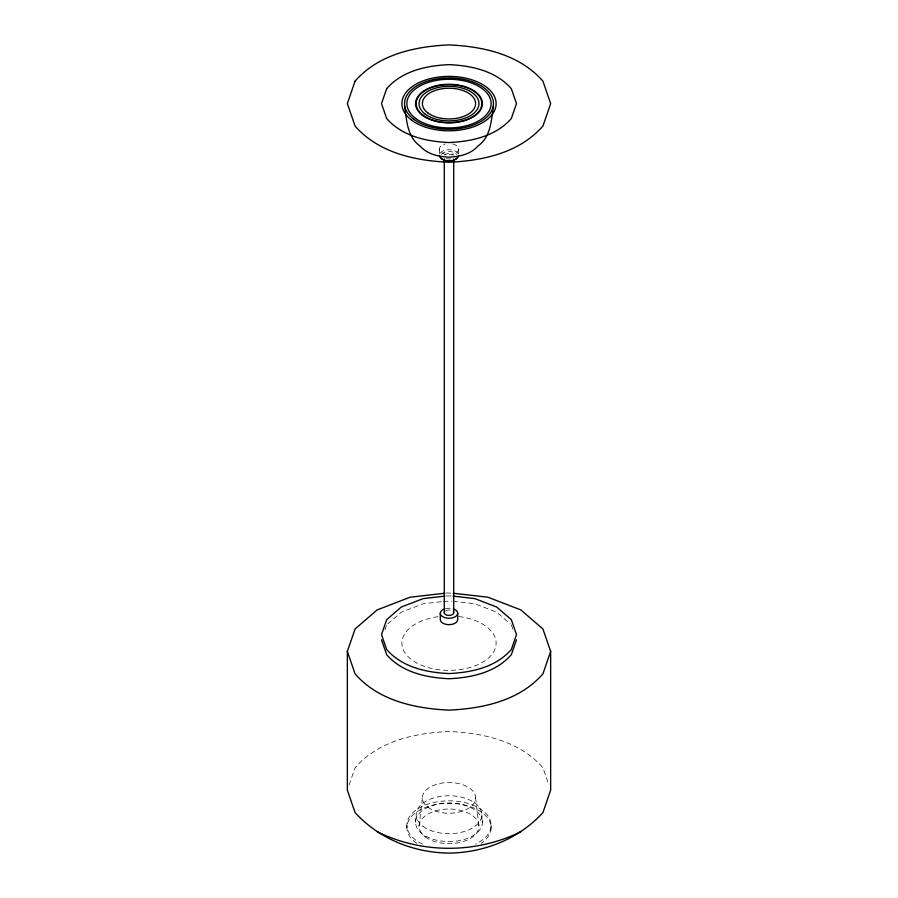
<?xml version="1.0" encoding="UTF-8"?>
<svg xmlns="http://www.w3.org/2000/svg" width="898" height="898" viewBox="0 0 898 898"><rect width="100%" height="100%" fill="white"/><g stroke="black" fill="none" stroke-linecap="round" stroke-linejoin="round"><path stroke-width="0.67" stroke-dasharray="4.49 3.37" d="M419.04 826.34L422.386 797.873M415.594 822.276L416.167 814.722M384.95 629.824L386.656 624.862M349.165 784.863L355.08 767.689C378.586 740.861 414.842 733.06 449 731.455C483.158 733.06 519.414 740.861 542.92 767.689L548.835 784.863M387.7 623.953L401.283 612.223L423.171 603.77L442.209 601.593M446.216 593.062L451.784 593.062M446.284 595.958L451.716 595.958M443.567 601.435L451.716 601.121M453.075 601.278L474.829 603.77L496.717 612.223L510.3 623.953M511.344 624.862L513.05 629.824M482.406 822.276A33.406 19.285 0 0 0 432.297 805.573A33.406 19.285 0 0 0 432.286 838.99A33.406 19.285 0 0 0 482.406 822.276L481.833 814.711M475.614 797.873L478.96 826.34M491.127 825.161L491.127 827.642M458.642 149.079L458.642 154.063M439.358 149.079L439.358 154.063M406.873 825.161L406.873 827.642M452.693 143.938A9.642 5.568 0 0 1 456.655 152.469A9.642 5.568 0 0 1 441.345 152.469A9.642 5.568 0 0 1 445.307 143.938M440.087 153.176A9.642 5.568 0 0 1 450.886 149.843A9.642 5.568 0 0 1 458.642 155.298M441.345 154.467A8.284 4.782 0 0 1 449 151.515A8.284 4.782 0 0 1 456.655 154.467M450.807 158.811A4.715 2.716 0 0 1 445.666 158.216M444.645 155.253A4.715 2.716 0 0 1 449 153.569A4.715 2.716 0 0 1 453.355 155.253M445.666 610.797A4.715 2.716 0 0 1 452.334 610.797M458.9 616.556A47.123 27.209 0 0 1 488.052 658.38A47.123 27.209 0 0 1 409.948 658.38A47.123 27.209 0 0 1 439.1 616.556M445.677 608.62A8.699 5.018 0 0 1 452.323 608.62M422.531 844.086A42.127 24.325 0 0 1 418.176 808.582A42.127 24.325 0 0 1 479.824 808.582A42.127 24.325 0 0 1 475.469 844.086M416.751 843.301A42.127 24.325 0 0 1 420.084 809.951A42.127 24.325 0 0 1 477.916 809.951A42.127 24.325 0 0 1 481.249 843.301M422.947 826.261A32.833 18.959 0 0 0 479.341 821.973A32.833 18.959 0 0 0 444.712 795.92A32.833 18.959 0 0 0 422.947 826.261M425.237 836.869A29.96 17.298 0 0 0 476.681 832.951A29.96 17.298 0 0 0 445.094 809.188A29.96 17.298 0 0 0 425.237 836.869M427.886 807.223A26.614 15.367 0 0 0 473.583 803.744A26.614 15.367 0 0 0 445.531 782.641A26.614 15.367 0 0 0 427.886 807.223"/><path stroke-width="1.35" d="M493.462 106.054C491.217 120.287 491.004 136.732 478.05 145.959C470.776 154.254 459.563 156.667 449 157.161C438.437 156.667 427.224 154.254 419.95 145.959C406.996 136.732 406.783 120.287 404.538 106.054M453.164 593.23L487.906 597.215L520.885 609.933L542.92 628.982L550.654 651.443L550.654 790.15L542.92 812.611C518.898 838.923 484.325 852.673 449 853.1C413.675 852.673 379.102 838.923 355.08 812.611L347.346 790.15L347.346 651.443L355.08 628.982L377.115 609.933L410.094 597.215L444.836 593.23M516.485 639.769L511.344 654.676C495.741 672.49 471.675 677.664 449 678.731C426.326 677.664 402.259 672.49 386.656 654.676L381.515 639.769M550.654 651.443L542.92 673.893C519.414 700.721 483.158 708.533 449 710.127C414.842 708.533 378.586 700.732 355.08 673.893L347.346 651.443M520.885 831.649C476.198 853.852 421.802 853.852 377.115 831.649M444.925 596.115L423.171 598.607L401.283 607.048L386.656 619.687L381.515 634.605L386.656 649.512C402.259 667.315 426.326 672.501 449 673.556C471.675 672.501 495.741 667.315 511.344 649.512L516.485 634.605L511.344 619.687L496.717 607.048L474.829 598.607L453.075 596.115M457.699 613.255L457.699 619.654A8.699 5.018 0 0 1 449 624.671A8.699 5.018 0 0 1 440.301 619.654L440.301 613.255M453.714 159.092L453.714 612.717M444.286 159.092L444.286 612.717M458.642 155.298A9.642 5.568 0 0 1 449 160.865A9.642 5.568 0 0 1 439.358 155.298M456.655 158.127A8.284 4.782 0 0 1 449 161.079A8.284 4.782 0 0 1 441.345 158.127M453.355 611.673A4.715 2.716 0 0 1 449 615.444A4.715 2.716 0 0 1 444.645 611.673M453.344 608.9A8.699 5.018 0 0 1 455.668 616.477A8.699 5.018 0 0 1 442.332 616.477A8.699 5.018 0 0 1 444.656 608.9M355.08 81.134L347.346 103.596L355.08 126.046C378.586 152.873 414.842 160.686 449 162.28C483.158 160.686 519.414 152.873 542.92 126.046L550.654 103.596L542.92 81.134C519.414 54.307 483.158 46.494 449 44.9C414.842 46.494 378.586 54.307 355.08 81.134M386.656 88.678L381.515 103.596L386.656 118.502C402.259 136.305 426.326 141.491 449 142.546C471.675 141.491 495.741 136.305 511.344 118.502L516.485 103.596L511.344 88.678C495.741 70.875 471.675 65.689 449 64.634C426.326 65.689 402.259 70.875 386.656 88.678M413.731 119.221A44.462 25.672 0 0 0 490.072 113.417A44.462 25.672 0 0 0 443.197 78.137A44.462 25.672 0 0 0 413.731 119.221M411.621 120.152A47.123 27.209 0 0 0 492.531 114.001A47.123 27.209 0 0 0 442.849 76.622A47.123 27.209 0 0 0 411.621 120.152M422.947 115.135A32.833 18.959 0 0 0 479.341 110.847A32.833 18.959 0 0 0 444.712 84.794A32.833 18.959 0 0 0 422.947 115.135M422.498 115.337A33.406 19.285 0 0 0 479.869 110.97A33.406 19.285 0 0 0 444.645 84.468A33.406 19.285 0 0 0 422.498 115.337M425.237 114.125A29.96 17.298 0 0 0 476.681 110.207A29.96 17.298 0 0 0 445.094 86.444A29.96 17.298 0 0 0 425.237 114.125M415.583 118.401A42.127 24.325 0 0 0 487.917 112.901A42.127 24.325 0 0 0 443.5 79.473A42.127 24.325 0 0 0 415.583 118.401M427.886 112.946A26.614 15.367 0 0 0 473.583 109.466A26.614 15.367 0 0 0 445.531 88.352A26.614 15.367 0 0 0 427.886 112.946"/></g></svg>
